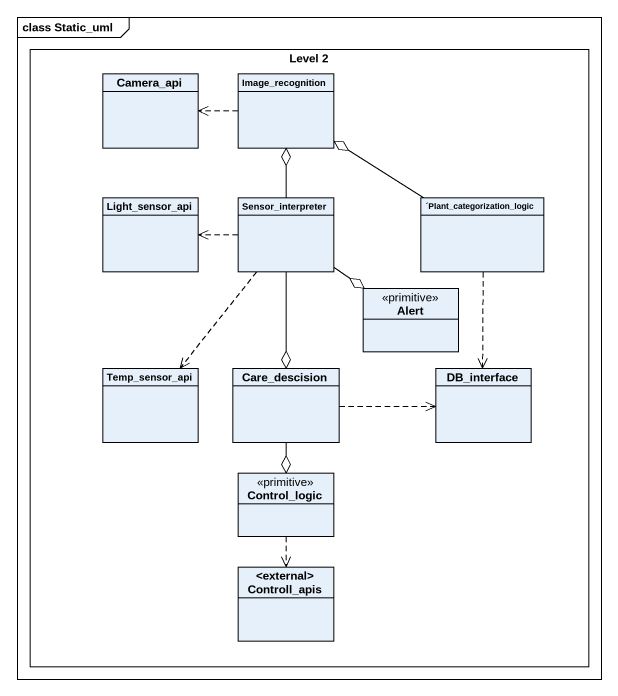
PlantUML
@startuml
mainframe class Static_uml
hide circle
hide empty members
rectangle "Level 2" as Level_2 {
  class Camera_api
  class Image_recognition
  class Light_sensor_api
  class Sensor_interpreter
  class "´Plant_categorization_logic" as Plant_categorization_logic
  class Alert <<primitive>>
  class Temp_sensor_api
  class Care_descision
  class DB_interface
  class Control_logic <<primitive>>
  class "<external> Controll_apis" as external_Controll_apis
}
Image_recognition .left.> Camera_api
Sensor_interpreter -up-o Image_recognition
Sensor_interpreter .left.> Light_sensor_api
Sensor_interpreter --o Alert
Sensor_interpreter ..> Temp_sensor_api
Sensor_interpreter --o Care_descision
Plant_categorization_logic -up-o Image_recognition
Plant_categorization_logic ..> DB_interface
Care_descision .right.> DB_interface
Care_descision --o Control_logic
Control_logic ..> external_Controll_apis
@enduml
